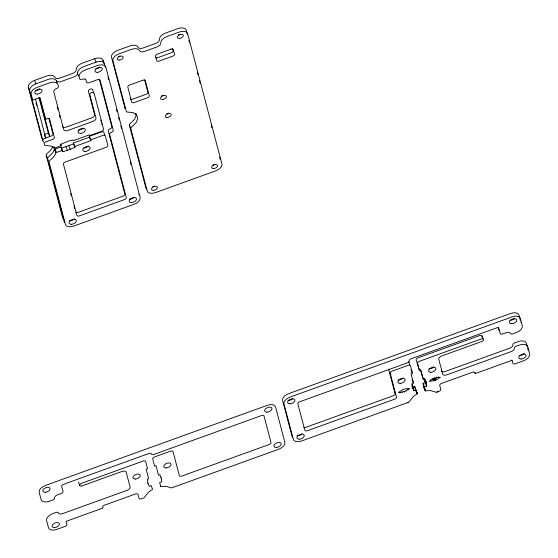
<?xml version="1.0" encoding="UTF-8"?>
<svg xmlns="http://www.w3.org/2000/svg" width="558" height="558" viewBox="0 0 558 558"><rect width="100%" height="100%" fill="white"/><g stroke="black" fill="none" stroke-linecap="round" stroke-linejoin="round"><path stroke-width="0.84" d="M54.084 146.977A25.898 14.668 -22.3 0 1 54.335 149.216L55.744 152.655L55.333 154.364L53.233 157.391L49.411 160.885A1.374 0.774 -22.3 0 0 48.951 161.681L65.391 224.407A7.749 4.387 -22.3 0 0 73.789 226.053L133.969 204.312A7.749 4.387 -22.3 0 0 140.121 197.413L105.874 67.204A7.749 4.387 -22.3 0 0 97.469 65.565L85.234 69.987A7.749 4.387 -22.3 0 0 79.083 76.885L79.592 78.824A2.253 1.276 -22.3 0 0 81.97 79.32A3.815 2.162 -22.3 0 1 86.009 80.164L86.567 82.277A2.253 1.276 -22.3 0 0 89.008 82.758L97.615 79.648A2.253 1.276 -22.3 0 1 100.056 80.122L113.26 130.3A2.288 1.297 -22.3 0 1 111.419 132.323A2.253 1.276 -22.3 0 0 109.633 134.332L126.268 197.574A2.253 1.276 -22.3 0 1 124.483 199.583L79.362 215.883A2.253 1.276 -22.3 0 1 76.92 215.402L63.417 164.087A2.253 1.276 -22.3 0 1 65.209 162.085L106.048 147.326A2.253 1.276 -22.3 0 0 107.84 145.324L105.35 135.873A2.253 1.276 -22.3 0 0 102.909 135.399L90.682 139.814L90.905 140.637L74.702 146.496L74.918 147.319L67.434 150.388L65.935 146.614L61.366 148.268L62.775 151.706L67.434 150.388M402.116 392.741L402.255 392.183M436.475 377.55L436.614 376.992M52.822 146.608L50.883 149.983L46.593 154.008A1.374 0.774 -22.3 0 0 46.133 154.81L62.573 217.536A7.749 4.387 -22.3 0 0 63.898 219.203M400.002 392.965L400.267 392.393L405.366 391.221L409.649 388.375L403.664 389.177L398.335 392.462L400.253 392.393M438.483 377.348L440.401 377.271L435.066 380.556L429.081 381.358L433.371 378.512L438.483 377.348L438.728 376.769M424.415 387.308L423.787 387.461L423.117 383.423L425.231 382.662L424.526 379.977L425.098 379.775M423.117 383.423L424.526 386.861L425.196 390.893L430.364 390.544L435.638 392.107A1.374 0.774 -22.3 0 0 436.719 392.114L438.965 391.339A2.253 1.276 -22.3 0 0 440.75 389.331L439.725 385.445A2.253 1.276 -22.3 0 1 441.517 383.437L472.535 372.235A2.253 1.276 -22.3 0 1 474.977 372.709L475.207 373.574L512.077 360.252L512.872 363.279A2.253 1.276 -22.3 0 0 515.313 363.76L523.53 360.789A7.749 4.387 -22.3 0 0 529.682 353.891L527.791 346.706A7.749 4.387 -22.3 0 0 519.393 345.067L516.087 346.26A2.253 1.276 -22.3 0 0 514.295 348.227A3.815 2.162 -22.3 0 1 511.247 351.568L446.784 374.857A3.815 2.162 -22.3 0 1 442.647 374.048L438.776 359.331A3.815 2.162 -22.3 0 1 441.803 355.934L481.659 341.538A2.281 1.29 -22.3 0 0 483.472 339.508L482.042 336.097M416.003 390.07L417.461 393.69L413.025 396.808L409.419 401.586A1.374 0.774 -22.3 0 1 408.526 402.297L301.711 440.918A7.749 4.387 -22.3 0 1 293.313 439.279L284.022 403.95A7.749 4.387 -22.3 0 1 290.167 397.052L511.986 316.923A7.749 4.387 -22.3 0 1 520.384 318.569L522.274 325.753A7.749 4.387 -22.3 0 1 516.122 332.652L512.823 333.844A2.253 1.276 -22.3 0 1 510.389 333.398A3.815 2.162 -22.3 0 0 506.273 332.645L502.667 333.949A2.253 1.276 -22.3 0 1 500.226 333.475L498.901 328.418A2.253 1.276 -22.3 0 0 496.46 327.944L410.981 358.822A2.288 1.297 -22.3 0 0 409.195 360.852A2.253 1.276 -22.3 0 1 407.41 362.86L299.66 401.781A2.253 1.276 -22.3 0 0 297.874 403.79L304.842 430.274A2.253 1.276 -22.3 0 0 307.284 430.748L394.701 399.172A2.253 1.276 -22.3 0 0 396.487 397.163L390.181 373.19A2.253 1.276 -22.3 0 1 391.974 371.189L408.072 365.371A2.253 1.276 -22.3 0 1 410.514 365.846L412.397 373.023L410.988 373.532L413.492 383.046L412.09 383.548L412.815 386.317L412.243 386.52L412.683 388.201L413.255 387.998L412.132 385.25M42.108 138.544A1.374 0.774 -22.3 0 1 41.78 138.258L28.319 87.334A7.749 4.387 -22.3 0 1 34.47 80.436L46.712 76.014A7.749 4.387 -22.3 0 1 54.998 77.318A4.506 2.553 -22.3 0 0 59.811 78.078L72.582 73.468A4.506 2.553 -22.3 0 0 76.195 69.659A7.749 4.387 -22.3 0 1 82.41 63.117L94.651 58.695A7.749 4.387 -22.3 0 1 103.049 60.334L105.343 67.134M43.824 142.053A1.374 0.774 -22.3 0 1 43.189 141.697L29.727 90.766A7.749 4.387 -22.3 0 1 35.879 83.867L48.121 79.445A7.749 4.387 -22.3 0 1 56.518 81.091L57.028 83.03M104.458 63.772A7.749 4.387 -22.3 0 0 96.06 62.126L83.826 66.548A7.749 4.387 -22.3 0 0 77.674 73.447L78.183 75.386A2.253 1.276 -22.3 0 0 79.006 76.034M45.7 119.279L47.172 118.749A2.253 1.276 -22.3 0 1 49.613 119.231L54.398 137.435A2.253 1.276 -22.3 0 1 52.612 139.444L45.986 141.837A2.253 1.276 -22.3 0 0 44.201 143.838L44.598 145.136A1.374 0.774 -22.3 0 0 45.365 145.492L51.448 146.147L54.551 148.114L61.143 145.499L60.815 144.264L68.167 141.237L72.959 139.877L73.175 140.7L89.378 134.848L89.594 135.671L101.821 131.256A2.253 1.276 -22.3 0 0 103.607 129.254L94.093 93.067A2.281 1.29 -22.3 0 0 91.617 92.579A2.281 1.29 -22.3 0 0 89.81 94.609L95.962 118.003A3.815 2.162 -22.3 0 1 92.935 121.4L67.867 130.46A3.815 2.162 -22.3 0 1 63.731 129.651L53.777 91.805A3.815 2.162 -22.3 0 1 56.707 88.45A2.253 1.276 -22.3 0 0 58.437 86.462L57.927 84.523A7.749 4.387 -22.3 0 0 49.529 82.884L37.288 87.306A7.749 4.387 -22.3 0 0 31.136 94.204L32.406 99.024A2.253 1.276 -22.3 0 0 34.847 99.498L40.009 97.636L45.7 119.279L44.291 115.848M38.934 97.406L48.33 133.097L44.305 134.555L45.721 137.986L35.454 98.975M90.905 140.637L89.273 136.375L101.5 131.96A2.253 1.276 -22.3 0 1 103.941 132.441L104.771 135.587M62.775 151.706L61.038 147.026L54.335 149.216L52.717 152.892L48.002 157.447A1.374 0.774 -22.3 0 0 47.542 158.249L63.982 220.975A7.749 4.387 -22.3 0 0 64.909 222.356M74.918 147.319L73.293 143.057L89.496 137.205M65.935 146.614L73.51 143.88M55.744 152.655L62.447 150.465M481.791 337.039A2.281 1.29 -22.3 0 0 481.714 335.609A2.281 1.29 -22.3 0 0 479.594 335.588L417.942 357.859A2.253 1.276 -22.3 0 0 416.156 359.868L419.449 370.477L420.858 369.968L423.362 379.482L424.764 378.973L425.496 381.735L426.068 381.526L426.507 383.207L425.935 383.416L426.64 386.101L424.526 386.861M416.073 389.916L413.959 390.677L412.55 387.245L414.664 386.478L417 393.425L417.412 393.509M430.253 379.824L430.748 380.124M407.989 389.61L408.477 389.916M432.108 378.61L432.492 378.987M406.245 390.753L406.622 391.123M187.349 34.484L186.239 30.285A7.749 4.387 -22.3 0 0 177.842 28.639L165.6 33.062A7.749 4.387 -22.3 0 0 159.386 39.611A4.506 2.553 -22.3 0 1 155.773 43.412L143.001 48.023A4.506 2.553 -22.3 0 1 138.189 47.27A7.749 4.387 -22.3 0 0 129.902 45.958L117.661 50.38A7.749 4.387 -22.3 0 0 111.509 57.279L124.971 108.21A1.374 0.774 -22.3 0 0 125.25 108.475M474.642 372.2L475.207 373.574M425.663 381.149L426.507 383.207M424.087 378.296L425.496 381.735M424.526 379.977L425.935 383.416M425.231 382.662L426.64 386.101M423.362 379.482L420.286 369.703M424.045 386.938L425.454 390.37M423.738 387.273L425.196 390.893M410.988 369.584L412.397 373.023M412.083 379.607L413.492 383.046M416.052 390.251L417.461 393.69M415.87 390.677L417 393.425M411.971 384.253L412.815 386.317M412.118 386.827L412.683 388.201M130.879 128.975L130.732 128.194A1.374 0.774 -22.3 0 1 131.193 127.398L135.908 122.837L137.526 119.168A25.898 14.668 -22.3 0 0 136.333 114.627L133.229 112.66L127.147 112.005A1.374 0.774 -22.3 0 1 126.38 111.649L112.918 60.717A7.749 4.387 -22.3 0 1 119.07 53.819L131.311 49.397A7.749 4.387 -22.3 0 1 139.598 50.701A4.506 2.553 -22.3 0 0 144.41 51.462L157.182 46.851A4.506 2.553 -22.3 0 0 160.795 43.043A7.749 4.387 -22.3 0 1 167.016 36.5L179.251 32.078A7.749 4.387 -22.3 0 1 187.648 33.717L221.903 163.926A7.749 4.387 -22.3 0 1 215.751 170.825L155.57 192.566A7.749 4.387 -22.3 0 1 147.173 190.92L130.879 128.975L129.323 124.762A1.374 0.774 -22.3 0 1 129.784 123.96L134.499 119.405L136.117 115.729A25.898 14.668 -22.3 0 0 135.831 113.351M94.651 58.695L96.06 62.126M89.273 136.375L90.682 139.814M73.293 143.057L74.702 146.496M68.801 145.582L70.301 149.356M34.47 80.436L35.879 83.867M60.578 144.124L61.143 145.499M53.987 146.74L54.551 148.114M55.061 149.188L56.47 152.62M48.33 133.097L49.739 136.536L39.472 97.524M54.642 149.105L56.051 152.543M28.319 87.334L29.727 90.766M46.279 155.591L47.688 159.03M78.385 481.91L79.794 485.348A2.281 1.29 -22.3 0 0 82.235 485.823L122.083 471.426A3.815 2.162 -22.3 0 1 126.22 472.235L130.091 486.953A3.815 2.162 -22.3 0 1 127.064 490.349L62.601 513.632A3.815 2.162 -22.3 0 1 58.478 512.886A2.253 1.276 -22.3 0 0 56.051 512.439L52.745 513.632A7.749 4.387 -22.3 0 0 46.593 520.53L48.483 527.715A7.749 4.387 -22.3 0 0 56.881 529.361L65.098 526.389A2.253 1.276 -22.3 0 0 66.883 524.387L66.088 521.36L102.958 508.038L102.735 507.18A2.253 1.276 -22.3 0 1 104.52 505.171L135.538 493.963A2.253 1.276 -22.3 0 1 137.986 494.444L139.005 498.336A2.253 1.276 -22.3 0 0 141.446 498.81L142.388 498.468A15.701 8.893 -22.3 0 0 143.671 497.966A1.374 0.774 -22.3 0 0 144.564 497.255L148.17 492.477L152.613 489.359L151.225 485.586L149.112 486.353L148.407 483.667L147.835 483.877L147.389 482.196L147.968 481.986L147.235 479.224L148.644 478.715L146.14 469.208L147.549 468.699L145.666 461.522A2.253 1.276 -22.3 0 0 143.218 461.041L81.573 483.312A2.281 1.29 -22.3 0 0 79.759 485.341L79.78 485.32M520.447 320.717L518.975 315.13A7.749 4.387 -22.3 0 0 510.577 313.491L288.758 393.613A7.749 4.387 -22.3 0 0 282.613 400.511L291.904 435.84A7.749 4.387 -22.3 0 0 292.824 437.228M527.219 346.462L526.382 343.275A7.749 4.387 -22.3 0 0 517.984 341.629L514.678 342.821A2.253 1.276 -22.3 0 0 512.886 344.795A3.815 2.162 -22.3 0 1 509.838 348.129L445.375 371.419A3.815 2.162 -22.3 0 1 441.692 371.293M527.638 348.059L528.273 350.459A7.749 4.387 -22.3 0 1 528.342 350.849M498.155 327.511L498.817 330.036A2.253 1.276 -22.3 0 0 499.089 330.441M483.444 339.501L483.451 339.529A2.281 1.29 -22.3 0 0 481.003 339.027L419.351 361.298A2.253 1.276 -22.3 0 0 417.565 363.3L419.449 370.477M409.732 364.806L409.105 362.414A2.253 1.276 -22.3 0 0 408.582 361.856M414.664 386.478L415.591 389.993M413.255 387.998L413.959 390.677M412.027 385.229L412.55 387.245M188.897 40.364L189.56 42.882M197.288 72.289L197.957 74.807M199.499 80.687L200.162 83.205M211.21 125.208L211.873 127.726M219.608 157.126L220.27 159.651M172.506 48.511L173.099 50.743A2.253 1.276 -22.3 0 1 171.306 52.752L157.733 57.655A2.253 1.276 -22.3 0 1 155.389 57.39M144.557 79.787L147.856 92.314A2.253 1.276 -22.3 0 1 146.07 94.316L132.797 99.115A2.253 1.276 -22.3 0 1 130.858 99.24M107.994 77.213L108.657 79.731M116.392 109.131L117.054 111.656M118.603 117.536L119.266 120.054M120.814 125.934L121.477 128.452M130.314 162.057L130.977 164.575M103.049 60.334L103.711 62.859M99.47 79.822L111.851 126.861A2.288 1.297 -22.3 0 1 110.01 128.884A2.253 1.276 -22.3 0 0 108.224 130.893L124.859 194.142A2.253 1.276 -22.3 0 1 123.074 196.144L77.953 212.445A2.253 1.276 -22.3 0 1 75.602 212.179M93.598 93.102L92.684 89.629A2.281 1.29 -22.3 0 0 90.208 89.147A2.281 1.29 -22.3 0 0 88.401 91.177L94.553 114.571A3.815 2.162 -22.3 0 1 91.526 117.968L66.458 127.022A3.815 2.162 -22.3 0 1 62.775 126.896M100.691 120.089L100.879 120.807M101.256 122.237L101.444 122.955M101.821 124.385L101.919 124.741M57.237 106.871L57.899 109.396M59.448 115.283L60.111 117.801M61.038 147.026L61.366 148.268M70.643 193.459L71.305 195.984M73.963 206.076L74.626 208.601M48.853 118.275L52.989 134.004A2.253 1.276 -22.3 0 1 51.203 136.006L44.577 138.398A2.253 1.276 -22.3 0 0 42.792 140.407M36.012 103.007L36.668 105.497M434.305 377.571L434.431 378.066M404.299 391.674L404.431 392.162M408.526 402.297A15.701 8.893 -22.3 0 1 407.235 402.799M438.023 391.681A15.701 8.893 -22.3 0 1 436.719 392.114M303.817 427.323A2.253 1.276 -22.3 0 0 305.875 427.316L393.292 395.734A2.253 1.276 -22.3 0 0 395.078 393.732L388.773 369.759A2.253 1.276 -22.3 0 1 388.863 369.103M520.865 322.315A7.749 4.387 -22.3 0 1 520.942 322.712M499.668 330.692A2.253 1.276 -22.3 0 1 499.34 330.587M302.143 433.796A3.878 2.197 -22.3 0 1 297.002 435.652M292.615 398.719A3.878 2.197 -22.3 0 1 288.026 400.372M403.036 378.01A3.878 2.197 -22.3 0 1 398.21 379.914M514.671 318.339A3.878 2.197 -22.3 0 1 509.845 320.243M441.301 370.791A3.815 2.162 -22.3 0 1 441.239 370.61M511.986 360.398A2.253 1.276 -22.3 0 1 511.637 360.154M433.803 366.892A3.878 2.197 -22.3 0 1 428.976 368.796M524.171 353.409A3.878 2.197 -22.3 0 1 519.135 355.572M129.323 124.762A15.701 8.893 -22.3 0 0 129.47 125.543L145.764 187.481A7.749 4.387 -22.3 0 0 146.356 188.555M147.089 189.155A7.749 4.387 -22.3 0 1 146.684 188.869M124.971 108.21A15.701 8.893 -22.3 0 1 124.713 107.471M125.738 108.566A1.374 0.774 -22.3 0 1 125.39 108.524M168.586 113.079A3.132 1.772 -22.3 0 1 168.335 113.253M167.812 113.539A3.132 1.772 -22.3 0 1 166.458 113.985M163.585 95.188A3.132 1.772 -22.3 0 1 161.422 95.969M120.033 56.016A3.132 1.772 -22.3 0 1 118.701 56.539M154.538 186.072A3.132 1.772 -22.3 0 1 153.757 186.477M153.227 186.672A3.132 1.772 -22.3 0 1 152.669 186.804M214.718 164.331A3.132 1.772 -22.3 0 1 213.937 164.736M213.407 164.931A3.132 1.772 -22.3 0 1 212.849 165.063M180.213 34.275A3.132 1.772 -22.3 0 1 178.881 34.798M178.595 34.861A3.132 1.772 -22.3 0 1 178.309 34.903M130.509 99.031A2.253 1.276 -22.3 0 1 130.293 98.703M138.712 193.975A7.749 4.387 -22.3 0 1 138.782 194.372M77.604 73.098A4.506 2.553 -22.3 0 1 73.991 76.899L61.22 81.51A4.506 2.553 -22.3 0 1 56.407 80.757M83.268 128.047A3.878 2.197 -22.3 0 1 78.441 129.951M88.227 145.847A3.878 2.197 -22.3 0 1 83.533 148.03M134.408 197.183A3.878 2.197 -22.3 0 1 129.582 199.087M74.228 218.924A3.878 2.197 -22.3 0 1 69.401 220.829M39.737 88.966A3.878 2.197 -22.3 0 1 35.482 90.647M99.917 67.232A3.878 2.197 -22.3 0 1 95.669 68.906M85.681 79.396A2.253 1.276 -22.3 0 1 85.193 78.95M31.171 95.899A2.253 1.276 -22.3 0 1 30.997 95.585M62.384 126.394A3.815 2.162 -22.3 0 1 62.322 126.213M434.319 379.391L435.17 379.182L434.326 379.363M160.599 486.046L160.348 486.569L166.172 486.304L170.79 487.783A1.374 0.774 -22.3 0 0 171.871 487.783A15.701 8.893 -22.3 0 0 173.175 487.35L278.7 449.232A7.749 4.387 -22.3 0 0 284.852 442.334L275.561 407.005A7.749 4.387 -22.3 0 0 267.163 405.366L45.344 485.495A7.749 4.387 -22.3 0 0 39.193 492.393L41.083 499.577A7.749 4.387 -22.3 0 0 49.481 501.217L52.78 500.024A2.253 1.276 -22.3 0 0 54.579 498.05A3.815 2.162 -22.3 0 1 57.62 494.716L61.227 493.411A2.253 1.276 -22.3 0 0 63.012 491.41L61.68 486.353A2.253 1.276 -22.3 0 1 63.473 484.351L148.951 453.473A2.288 1.297 -22.3 0 1 151.399 453.982A2.253 1.276 -22.3 0 0 153.841 454.456L261.59 415.536A2.253 1.276 -22.3 0 1 264.032 416.01L271 442.494A2.253 1.276 -22.3 0 1 269.207 444.503L181.789 476.079A2.253 1.276 -22.3 0 1 179.348 475.604L173.043 451.631A2.253 1.276 -22.3 0 0 170.602 451.15L154.503 456.967A2.253 1.276 -22.3 0 0 152.711 458.976L154.601 466.146L156.01 465.637L158.514 475.151L159.916 474.642L160.641 477.404L161.213 477.202L161.66 478.883L161.088 479.085L161.792 481.77L159.679 482.53L160.599 486.046M170.887 49.237L157.314 54.133A2.253 1.276 -22.3 0 0 155.529 56.142L156.7 60.613A2.253 1.276 -22.3 0 0 159.142 61.087L172.715 56.184A2.253 1.276 -22.3 0 0 174.508 54.182L173.329 49.711A2.253 1.276 -22.3 0 0 170.887 49.237M142.869 80.233L129.602 85.032A2.253 1.276 -22.3 0 0 127.81 87.034L131.702 102.142A2.253 1.276 -22.3 0 0 134.206 102.546L147.479 97.755A2.253 1.276 -22.3 0 0 149.265 95.746L145.31 80.715A2.253 1.276 -22.3 0 0 142.869 80.233M434.222 380.284A1.5 0.851 -22.3 0 0 436.154 378.805A1.5 0.851 -22.3 0 0 433.845 378.854A1.5 0.851 -22.3 0 0 434.222 380.284M299.255 439.153A3.878 2.197 -22.3 0 0 304.222 435.338A3.878 2.197 -22.3 0 0 298.279 435.456A3.878 2.197 -22.3 0 0 299.255 439.153M289.965 403.832A3.878 2.197 -22.3 0 0 294.931 400.009A3.878 2.197 -22.3 0 0 288.988 400.128A3.878 2.197 -22.3 0 0 289.965 403.832M400.142 383.367A3.878 2.197 -22.3 0 0 405.115 379.552A3.878 2.197 -22.3 0 0 399.172 379.67A3.878 2.197 -22.3 0 0 400.142 383.367M430.909 372.256A3.878 2.197 -22.3 0 0 435.882 368.433A3.878 2.197 -22.3 0 0 429.939 368.559A3.878 2.197 -22.3 0 0 430.909 372.256M511.777 323.703A3.878 2.197 -22.3 0 0 516.75 319.88A3.878 2.197 -22.3 0 0 510.807 320.006A3.878 2.197 -22.3 0 0 511.777 323.703M521.074 359.024A3.878 2.197 -22.3 0 0 526.041 355.209A3.878 2.197 -22.3 0 0 520.098 355.327A3.878 2.197 -22.3 0 0 521.074 359.024M276.245 447.467A3.878 2.197 -22.3 0 0 281.211 443.645A3.878 2.197 -22.3 0 0 275.268 443.77A3.878 2.197 -22.3 0 0 276.245 447.467M266.954 412.139A3.878 2.197 -22.3 0 0 271.92 408.323A3.878 2.197 -22.3 0 0 265.978 408.442A3.878 2.197 -22.3 0 0 266.954 412.139M166.061 467.925A3.878 2.197 -22.3 0 0 171.034 464.11A3.878 2.197 -22.3 0 0 165.091 464.228A3.878 2.197 -22.3 0 0 166.061 467.925M135.294 479.043A3.878 2.197 -22.3 0 0 140.267 475.221A3.878 2.197 -22.3 0 0 134.325 475.339A3.878 2.197 -22.3 0 0 135.294 479.043M45.135 492.268A3.878 2.197 -22.3 0 0 50.101 488.445A3.878 2.197 -22.3 0 0 44.159 488.571A3.878 2.197 -22.3 0 0 45.135 492.268M54.426 527.596A3.878 2.197 -22.3 0 0 59.399 523.774A3.878 2.197 -22.3 0 0 53.456 523.899A3.878 2.197 -22.3 0 0 54.426 527.596M167.163 117.494A3.132 1.772 -22.3 0 0 171.18 114.411A3.132 1.772 -22.3 0 0 166.382 114.509A3.132 1.772 -22.3 0 0 167.163 117.494M162.413 99.436A3.132 1.772 -22.3 0 0 166.43 96.353A3.132 1.772 -22.3 0 0 161.632 96.45A3.132 1.772 -22.3 0 0 162.413 99.436M119.119 60.111A3.132 1.772 -22.3 0 0 123.13 57.028A3.132 1.772 -22.3 0 0 118.338 57.125A3.132 1.772 -22.3 0 0 119.119 60.111M153.373 190.313A3.132 1.772 -22.3 0 0 157.384 187.23A3.132 1.772 -22.3 0 0 152.585 187.328A3.132 1.772 -22.3 0 0 153.373 190.313M213.554 168.579A3.132 1.772 -22.3 0 0 217.564 165.489A3.132 1.772 -22.3 0 0 212.765 165.593A3.132 1.772 -22.3 0 0 213.554 168.579M179.299 38.369A3.132 1.772 -22.3 0 0 183.317 35.287A3.132 1.772 -22.3 0 0 178.518 35.384A3.132 1.772 -22.3 0 0 179.299 38.369M71.333 224.288A3.878 2.197 -22.3 0 0 76.3 220.466A3.878 2.197 -22.3 0 0 70.364 220.584A3.878 2.197 -22.3 0 0 71.333 224.288M131.514 202.547A3.878 2.197 -22.3 0 0 136.487 198.725A3.878 2.197 -22.3 0 0 130.544 198.85A3.878 2.197 -22.3 0 0 131.514 202.547M85.13 151.469A3.878 2.197 -22.3 0 0 90.096 147.647A3.878 2.197 -22.3 0 0 84.153 147.765A3.878 2.197 -22.3 0 0 85.13 151.469M97.266 72.338A3.878 2.197 -22.3 0 0 102.233 68.522A3.878 2.197 -22.3 0 0 96.29 68.641A3.878 2.197 -22.3 0 0 97.266 72.338M80.38 133.404A3.878 2.197 -22.3 0 0 85.346 129.589A3.878 2.197 -22.3 0 0 79.403 129.707A3.878 2.197 -22.3 0 0 80.38 133.404M37.079 94.079A3.878 2.197 -22.3 0 0 42.052 90.263A3.878 2.197 -22.3 0 0 36.11 90.382A3.878 2.197 -22.3 0 0 37.079 94.079"/></g></svg>
